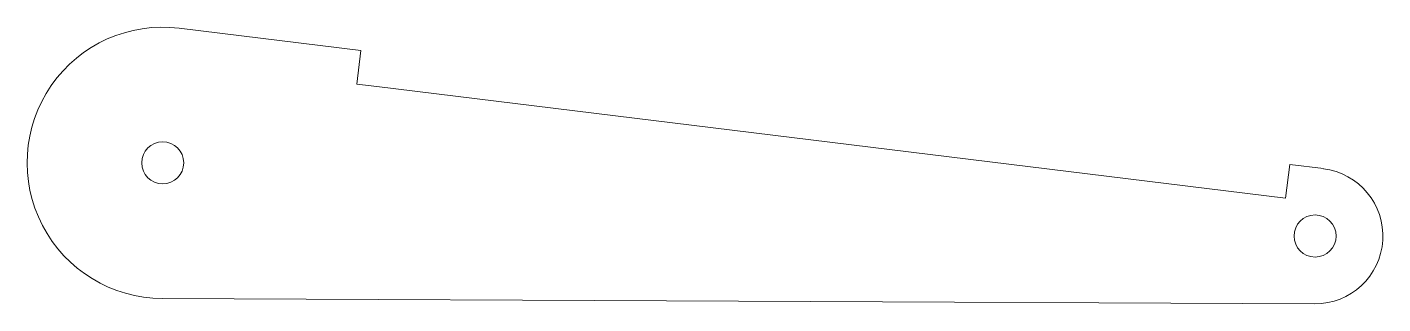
# Model space of a CAD drawing. Header units: millimetres. Extents: x 0 to 200, y 0 to 41.
import ezdxf

# ---------------------------------------------------------------- set-up
doc = ezdxf.new("R2010")
doc.units = ezdxf.units.MM
doc.layers.add('KeyboardPanel', color=1, linetype='CONTINUOUS', lineweight=0)

msp = doc.modelspace()

# ---------------------------------------------------------------- linework, layer by layer
at = {"layer": 'KeyboardPanel', "color": 1}
for p, q in [((49.28, 37.35), (22.49, 40.64)), ((51.65, 32.02), (185.65, 15.57)), ((186.26, 20.53), (185.65, 15.57)), ((191.22, 19.93), (186.26, 20.53)), ((19.96, 0.79), (189.95, 0))]:
    msp.add_line(p, q, dxfattribs=at)
at = {"layer": 'KeyboardPanel'}
for p, q in [((49.28, 37.35), (48.68, 32.39)), ((48.68, 32.39), (51.65, 32.02))]:
    msp.add_line(p, q, dxfattribs=at)
for centre in [(20.05, 20.79), (190, 10)]:
    msp.add_circle(centre, 3.1, dxfattribs=at)
at = {"layer": 'KeyboardPanel', "color": 1}
for centre, radius, start, end in [((20.05, 20.79), 20, 83, 269.7329), ((190, 10), 10, 269.7329, 83)]:
    msp.add_arc(centre, radius, start, end, dxfattribs=at)

doc.saveas('drawing.dxf')
